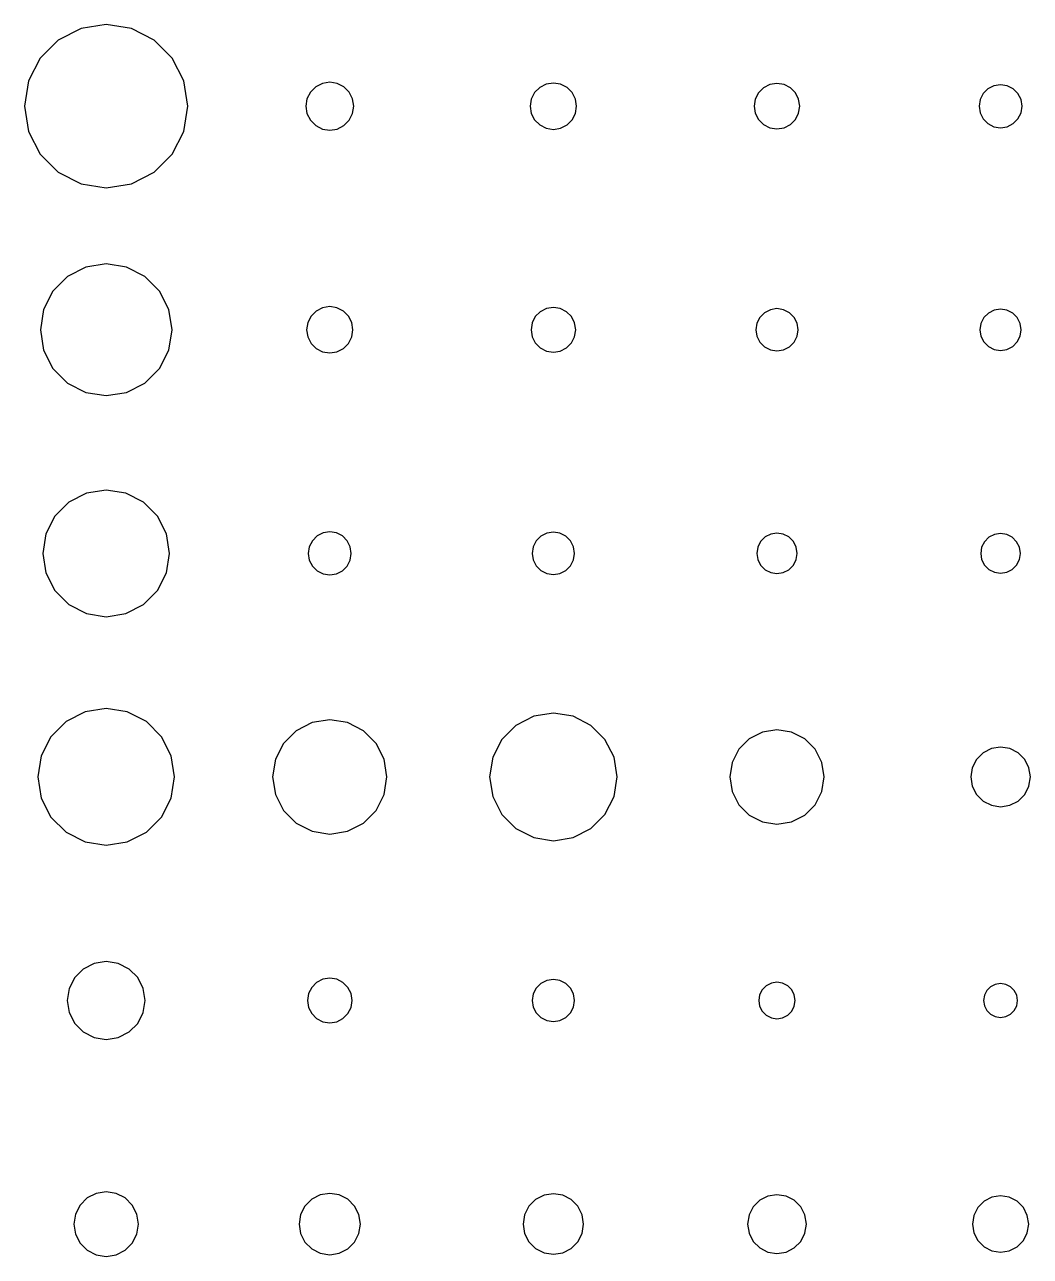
# Model space of a CAD drawing. Header units: metres. Extents: x -318 to 327, y -235 to 244.
# Drawn here: x -245.6 to -164.6, y 144.4 to 243.6 of the extents above; entities that cross this region are included whole.
import ezdxf

# ---------------------------------------------------------------- set-up
doc = ezdxf.new("R2010")
doc.units = ezdxf.units.M

msp = doc.modelspace()

# ---------------------------------------------------------------- linework, layer by layer
for p, q in [((-241.029, 243.245, -415.692), (-242.86, 242.313, -415.692)), ((-239, 243.567, -415.692), (-241.029, 243.245, -415.692)), ((-236.971, 243.245, -415.692), (-239, 243.567, -415.692)), ((-235.14, 242.313, -415.692), (-236.971, 243.245, -415.692)), ((-242.86, 242.313, -415.692), (-244.313, 240.86, -415.692)), ((-233.687, 240.86, -415.692), (-235.14, 242.313, -415.692)), ((-244.313, 240.86, -415.692), (-245.245, 239.029, -415.692)), ((-232.755, 239.029, -415.692), (-233.687, 240.86, -415.692)), ((-245.245, 239.029, -415.692), (-245.567, 237, -415.692)), ((-232.433, 237, -415.692), (-232.755, 239.029, -415.692)), ((-222.564, 238.136, -415.692), (-222.839, 237.597, -415.692)), ((-222.136, 238.564, -415.692), (-222.564, 238.136, -415.692)), ((-221.597, 238.839, -415.692), (-222.136, 238.564, -415.692)), ((-221, 238.933, -415.692), (-221.597, 238.839, -415.692)), ((-220.403, 238.839, -415.692), (-221, 238.933, -415.692)), ((-219.864, 238.564, -415.692), (-220.403, 238.839, -415.692)), ((-219.436, 238.136, -415.692), (-219.864, 238.564, -415.692)), ((-219.161, 237.597, -415.692), (-219.436, 238.136, -415.692)), ((-204.51, 238.097, -415.692), (-204.775, 237.577, -415.692)), ((-204.097, 238.51, -415.692), (-204.51, 238.097, -415.692)), ((-203.577, 238.775, -415.692), (-204.097, 238.51, -415.692)), ((-203, 238.867, -415.692), (-203.577, 238.775, -415.692)), ((-202.423, 238.775, -415.692), (-203, 238.867, -415.692)), ((-201.903, 238.51, -415.692), (-202.423, 238.775, -415.692)), ((-201.49, 238.097, -415.692), (-201.903, 238.51, -415.692)), ((-201.225, 237.577, -415.692), (-201.49, 238.097, -415.692)), ((-186.483, 238.078, -415.692), (-186.744, 237.567, -415.692)), ((-186.078, 238.483, -415.692), (-186.483, 238.078, -415.692)), ((-185.567, 238.744, -415.692), (-186.078, 238.483, -415.692)), ((-185, 238.833, -415.692), (-185.567, 238.744, -415.692)), ((-184.433, 238.744, -415.692), (-185, 238.833, -415.692)), ((-183.922, 238.483, -415.692), (-184.433, 238.744, -415.692)), ((-183.517, 238.078, -415.692), (-183.922, 238.483, -415.692)), ((-183.256, 237.567, -415.692), (-183.517, 238.078, -415.692)), ((-168.402, 238.019, -415.692), (-168.649, 237.536, -415.692)), ((-168.019, 238.402, -415.692), (-168.402, 238.019, -415.692)), ((-167.536, 238.649, -415.692), (-168.019, 238.402, -415.692)), ((-167, 238.733, -415.692), (-167.536, 238.649, -415.692)), ((-166.464, 238.649, -415.692), (-167, 238.733, -415.692)), ((-165.981, 238.402, -415.692), (-166.464, 238.649, -415.692)), ((-165.598, 238.019, -415.692), (-165.981, 238.402, -415.692)), ((-165.351, 237.536, -415.692), (-165.598, 238.019, -415.692)), ((-222.839, 237.597, -415.692), (-222.933, 237, -415.692)), ((-219.067, 237, -415.692), (-219.161, 237.597, -415.692)), ((-204.775, 237.577, -415.692), (-204.867, 237, -415.692)), ((-201.133, 237, -415.692), (-201.225, 237.577, -415.692)), ((-186.744, 237.567, -415.692), (-186.833, 237, -415.692)), ((-183.167, 237, -415.692), (-183.256, 237.567, -415.692)), ((-168.649, 237.536, -415.692), (-168.733, 237, -415.692)), ((-165.267, 237, -415.692), (-165.351, 237.536, -415.692)), ((-245.567, 237, -415.692), (-245.245, 234.971, -415.692)), ((-232.755, 234.971, -415.692), (-232.433, 237, -415.692)), ((-222.933, 237, -415.692), (-222.839, 236.403, -415.692)), ((-222.839, 236.403, -415.692), (-222.564, 235.864, -415.692)), ((-219.436, 235.864, -415.692), (-219.161, 236.403, -415.692)), ((-219.161, 236.403, -415.692), (-219.067, 237, -415.692)), ((-204.867, 237, -415.692), (-204.775, 236.423, -415.692)), ((-204.775, 236.423, -415.692), (-204.51, 235.903, -415.692)), ((-201.49, 235.903, -415.692), (-201.225, 236.423, -415.692)), ((-201.225, 236.423, -415.692), (-201.133, 237, -415.692)), ((-186.833, 237, -415.692), (-186.744, 236.433, -415.692)), ((-186.744, 236.433, -415.692), (-186.483, 235.922, -415.692)), ((-183.517, 235.922, -415.692), (-183.256, 236.433, -415.692)), ((-183.256, 236.433, -415.692), (-183.167, 237, -415.692)), ((-168.733, 237, -415.692), (-168.649, 236.464, -415.692)), ((-168.649, 236.464, -415.692), (-168.402, 235.981, -415.692)), ((-165.598, 235.981, -415.692), (-165.351, 236.464, -415.692)), ((-165.351, 236.464, -415.692), (-165.267, 237, -415.692)), ((-222.564, 235.864, -415.692), (-222.136, 235.436, -415.692)), ((-222.136, 235.436, -415.692), (-221.597, 235.161, -415.692)), ((-221.597, 235.161, -415.692), (-221, 235.067, -415.692)), ((-221, 235.067, -415.692), (-220.403, 235.161, -415.692)), ((-220.403, 235.161, -415.692), (-219.864, 235.436, -415.692)), ((-219.864, 235.436, -415.692), (-219.436, 235.864, -415.692)), ((-204.51, 235.903, -415.692), (-204.097, 235.49, -415.692)), ((-204.097, 235.49, -415.692), (-203.577, 235.225, -415.692)), ((-203.577, 235.225, -415.692), (-203, 235.133, -415.692)), ((-203, 235.133, -415.692), (-202.423, 235.225, -415.692)), ((-202.423, 235.225, -415.692), (-201.903, 235.49, -415.692)), ((-201.903, 235.49, -415.692), (-201.49, 235.903, -415.692)), ((-186.483, 235.922, -415.692), (-186.078, 235.517, -415.692)), ((-186.078, 235.517, -415.692), (-185.567, 235.256, -415.692)), ((-185.567, 235.256, -415.692), (-185, 235.167, -415.692)), ((-185, 235.167, -415.692), (-184.433, 235.256, -415.692)), ((-184.433, 235.256, -415.692), (-183.922, 235.517, -415.692)), ((-183.922, 235.517, -415.692), (-183.517, 235.922, -415.692)), ((-168.402, 235.981, -415.692), (-168.019, 235.598, -415.692)), ((-168.019, 235.598, -415.692), (-167.536, 235.351, -415.692)), ((-167.536, 235.351, -415.692), (-167, 235.267, -415.692)), ((-167, 235.267, -415.692), (-166.464, 235.351, -415.692)), ((-166.464, 235.351, -415.692), (-165.981, 235.598, -415.692)), ((-165.981, 235.598, -415.692), (-165.598, 235.981, -415.692)), ((-245.245, 234.971, -415.692), (-244.313, 233.14, -415.692)), ((-233.687, 233.14, -415.692), (-232.755, 234.971, -415.692)), ((-244.313, 233.14, -415.692), (-242.86, 231.687, -415.692)), ((-235.14, 231.687, -415.692), (-233.687, 233.14, -415.692)), ((-242.86, 231.687, -415.692), (-241.029, 230.755, -415.692)), ((-236.971, 230.755, -415.692), (-235.14, 231.687, -415.692)), ((-241.029, 230.755, -415.692), (-239, 230.433, -415.692)), ((-239, 230.433, -415.692), (-236.971, 230.755, -415.692)), ((-239, 224.3, -415.692), (-240.638, 224.041, -415.692)), ((-237.362, 224.041, -415.692), (-239, 224.3, -415.692)), ((-242.115, 223.288, -415.692), (-243.288, 222.115, -415.692)), ((-240.638, 224.041, -415.692), (-242.115, 223.288, -415.692)), ((-235.885, 223.288, -415.692), (-237.362, 224.041, -415.692)), ((-234.712, 222.115, -415.692), (-235.885, 223.288, -415.692)), ((-243.288, 222.115, -415.692), (-244.041, 220.638, -415.692)), ((-233.959, 220.638, -415.692), (-234.712, 222.115, -415.692)), ((-244.041, 220.638, -415.692), (-244.3, 219, -415.692)), ((-233.7, 219, -415.692), (-233.959, 220.638, -415.692)), ((-222.097, 220.51, -415.692), (-222.51, 220.097, -415.692)), ((-221.577, 220.775, -415.692), (-222.097, 220.51, -415.692)), ((-221, 220.867, -415.692), (-221.577, 220.775, -415.692)), ((-220.423, 220.775, -415.692), (-221, 220.867, -415.692)), ((-219.903, 220.51, -415.692), (-220.423, 220.775, -415.692)), ((-219.49, 220.097, -415.692), (-219.903, 220.51, -415.692)), ((-204.058, 220.456, -415.692), (-204.456, 220.058, -415.692)), ((-203.556, 220.712, -415.692), (-204.058, 220.456, -415.692)), ((-203, 220.8, -415.692), (-203.556, 220.712, -415.692)), ((-202.444, 220.712, -415.692), (-203, 220.8, -415.692)), ((-201.942, 220.456, -415.692), (-202.444, 220.712, -415.692)), ((-201.544, 220.058, -415.692), (-201.942, 220.456, -415.692)), ((-185.999, 220.375, -415.692), (-186.375, 219.999, -415.692)), ((-185.525, 220.617, -415.692), (-185.999, 220.375, -415.692)), ((-185, 220.7, -415.692), (-185.525, 220.617, -415.692)), ((-184.475, 220.617, -415.692), (-185, 220.7, -415.692)), ((-184.001, 220.375, -415.692), (-184.475, 220.617, -415.692)), ((-183.625, 219.999, -415.692), (-184.001, 220.375, -415.692)), ((-167.98, 220.348, -415.692), (-168.348, 219.98, -415.692)), ((-167.515, 220.585, -415.692), (-167.98, 220.348, -415.692)), ((-167, 220.667, -415.692), (-167.515, 220.585, -415.692)), ((-166.485, 220.585, -415.692), (-167, 220.667, -415.692)), ((-166.02, 220.348, -415.692), (-166.485, 220.585, -415.692)), ((-165.652, 219.98, -415.692), (-166.02, 220.348, -415.692)), ((-222.775, 219.577, -415.692), (-222.867, 219, -415.692)), ((-222.51, 220.097, -415.692), (-222.775, 219.577, -415.692)), ((-219.225, 219.577, -415.692), (-219.49, 220.097, -415.692)), ((-219.133, 219, -415.692), (-219.225, 219.577, -415.692)), ((-204.712, 219.556, -415.692), (-204.8, 219, -415.692)), ((-204.456, 220.058, -415.692), (-204.712, 219.556, -415.692)), ((-201.288, 219.556, -415.692), (-201.544, 220.058, -415.692)), ((-201.2, 219, -415.692), (-201.288, 219.556, -415.692)), ((-186.617, 219.525, -415.692), (-186.7, 219, -415.692)), ((-186.375, 219.999, -415.692), (-186.617, 219.525, -415.692)), ((-183.383, 219.525, -415.692), (-183.625, 219.999, -415.692)), ((-183.3, 219, -415.692), (-183.383, 219.525, -415.692)), ((-168.585, 219.515, -415.692), (-168.667, 219, -415.692)), ((-168.348, 219.98, -415.692), (-168.585, 219.515, -415.692)), ((-165.415, 219.515, -415.692), (-165.652, 219.98, -415.692)), ((-165.333, 219, -415.692), (-165.415, 219.515, -415.692)), ((-244.3, 219, -415.692), (-244.041, 217.362, -415.692)), ((-233.959, 217.362, -415.692), (-233.7, 219, -415.692)), ((-222.867, 219, -415.692), (-222.775, 218.423, -415.692)), ((-222.775, 218.423, -415.692), (-222.51, 217.903, -415.692)), ((-219.49, 217.903, -415.692), (-219.225, 218.423, -415.692)), ((-219.225, 218.423, -415.692), (-219.133, 219, -415.692)), ((-204.8, 219, -415.692), (-204.712, 218.444, -415.692)), ((-204.712, 218.444, -415.692), (-204.456, 217.942, -415.692)), ((-201.544, 217.942, -415.692), (-201.288, 218.444, -415.692)), ((-201.288, 218.444, -415.692), (-201.2, 219, -415.692)), ((-186.7, 219, -415.692), (-186.617, 218.475, -415.692)), ((-186.617, 218.475, -415.692), (-186.375, 218.001, -415.692)), ((-183.625, 218.001, -415.692), (-183.383, 218.475, -415.692)), ((-183.383, 218.475, -415.692), (-183.3, 219, -415.692)), ((-168.667, 219, -415.692), (-168.585, 218.485, -415.692)), ((-168.585, 218.485, -415.692), (-168.348, 218.02, -415.692)), ((-165.652, 218.02, -415.692), (-165.415, 218.485, -415.692)), ((-165.415, 218.485, -415.692), (-165.333, 219, -415.692)), ((-244.041, 217.362, -415.692), (-243.288, 215.885, -415.692)), ((-234.712, 215.885, -415.692), (-233.959, 217.362, -415.692)), ((-222.51, 217.903, -415.692), (-222.097, 217.49, -415.692)), ((-222.097, 217.49, -415.692), (-221.577, 217.225, -415.692)), ((-221.577, 217.225, -415.692), (-221, 217.133, -415.692)), ((-221, 217.133, -415.692), (-220.423, 217.225, -415.692)), ((-220.423, 217.225, -415.692), (-219.903, 217.49, -415.692)), ((-219.903, 217.49, -415.692), (-219.49, 217.903, -415.692)), ((-204.456, 217.942, -415.692), (-204.058, 217.544, -415.692)), ((-204.058, 217.544, -415.692), (-203.556, 217.288, -415.692)), ((-203.556, 217.288, -415.692), (-203, 217.2, -415.692)), ((-203, 217.2, -415.692), (-202.444, 217.288, -415.692)), ((-202.444, 217.288, -415.692), (-201.942, 217.544, -415.692)), ((-201.942, 217.544, -415.692), (-201.544, 217.942, -415.692)), ((-186.375, 218.001, -415.692), (-185.999, 217.625, -415.692)), ((-185.999, 217.625, -415.692), (-185.525, 217.383, -415.692)), ((-185.525, 217.383, -415.692), (-185, 217.3, -415.692)), ((-185, 217.3, -415.692), (-184.475, 217.383, -415.692)), ((-184.475, 217.383, -415.692), (-184.001, 217.625, -415.692)), ((-184.001, 217.625, -415.692), (-183.625, 218.001, -415.692)), ((-168.348, 218.02, -415.692), (-167.98, 217.652, -415.692)), ((-167.98, 217.652, -415.692), (-167.515, 217.415, -415.692)), ((-167.515, 217.415, -415.692), (-167, 217.333, -415.692)), ((-167, 217.333, -415.692), (-166.485, 217.415, -415.692)), ((-166.485, 217.415, -415.692), (-166.02, 217.652, -415.692)), ((-166.02, 217.652, -415.692), (-165.652, 218.02, -415.692)), ((-243.288, 215.885, -415.692), (-242.115, 214.712, -415.692)), ((-235.885, 214.712, -415.692), (-234.712, 215.885, -415.692)), ((-242.115, 214.712, -415.692), (-240.638, 213.959, -415.692)), ((-237.362, 213.959, -415.692), (-235.885, 214.712, -415.692)), ((-240.638, 213.959, -415.692), (-239, 213.7, -415.692)), ((-239, 213.7, -415.692), (-237.362, 213.959, -415.692)), ((-240.576, 205.85, -415.692), (-241.998, 205.126, -415.692)), ((-239, 206.1, -415.692), (-240.576, 205.85, -415.692)), ((-237.424, 205.85, -415.692), (-239, 206.1, -415.692)), ((-236.002, 205.126, -415.692), (-237.424, 205.85, -415.692)), ((-241.998, 205.126, -415.692), (-243.126, 203.998, -415.692)), ((-234.874, 203.998, -415.692), (-236.002, 205.126, -415.692)), ((-243.126, 203.998, -415.692), (-243.85, 202.576, -415.692)), ((-234.15, 202.576, -415.692), (-234.874, 203.998, -415.692)), ((-243.85, 202.576, -415.692), (-244.1, 201, -415.692)), ((-233.9, 201, -415.692), (-234.15, 202.576, -415.692)), ((-222.019, 202.402, -415.692), (-222.402, 202.019, -415.692)), ((-221.536, 202.649, -415.692), (-222.019, 202.402, -415.692)), ((-221, 202.733, -415.692), (-221.536, 202.649, -415.692)), ((-220.464, 202.649, -415.692), (-221, 202.733, -415.692)), ((-219.981, 202.402, -415.692), (-220.464, 202.649, -415.692)), ((-219.598, 202.019, -415.692), (-219.981, 202.402, -415.692)), ((-203.999, 202.375, -415.692), (-204.375, 201.999, -415.692)), ((-203.525, 202.617, -415.692), (-203.999, 202.375, -415.692)), ((-203, 202.7, -415.692), (-203.525, 202.617, -415.692)), ((-202.475, 202.617, -415.692), (-203, 202.7, -415.692)), ((-202.001, 202.375, -415.692), (-202.475, 202.617, -415.692)), ((-201.625, 201.999, -415.692), (-202.001, 202.375, -415.692)), ((-185.96, 202.321, -415.692), (-186.321, 201.96, -415.692)), ((-185.505, 202.553, -415.692), (-185.96, 202.321, -415.692)), ((-185, 202.633, -415.692), (-185.505, 202.553, -415.692)), ((-184.495, 202.553, -415.692), (-185, 202.633, -415.692)), ((-184.04, 202.321, -415.692), (-184.495, 202.553, -415.692)), ((-183.679, 201.96, -415.692), (-184.04, 202.321, -415.692)), ((-167.494, 202.522, -415.692), (-167.94, 202.294, -415.692)), ((-167, 202.6, -415.692), (-167.494, 202.522, -415.692)), ((-166.506, 202.522, -415.692), (-167, 202.6, -415.692)), ((-166.06, 202.294, -415.692), (-166.506, 202.522, -415.692)), ((-222.649, 201.536, -415.692), (-222.733, 201, -415.692)), ((-222.402, 202.019, -415.692), (-222.649, 201.536, -415.692)), ((-219.351, 201.536, -415.692), (-219.598, 202.019, -415.692)), ((-219.267, 201, -415.692), (-219.351, 201.536, -415.692)), ((-204.617, 201.525, -415.692), (-204.7, 201, -415.692)), ((-204.375, 201.999, -415.692), (-204.617, 201.525, -415.692)), ((-201.383, 201.525, -415.692), (-201.625, 201.999, -415.692)), ((-201.3, 201, -415.692), (-201.383, 201.525, -415.692)), ((-186.553, 201.505, -415.692), (-186.633, 201, -415.692)), ((-186.321, 201.96, -415.692), (-186.553, 201.505, -415.692)), ((-183.447, 201.505, -415.692), (-183.679, 201.96, -415.692)), ((-183.367, 201, -415.692), (-183.447, 201.505, -415.692)), ((-168.522, 201.494, -415.692), (-168.6, 201, -415.692)), ((-168.294, 201.94, -415.692), (-168.522, 201.494, -415.692)), ((-167.94, 202.294, -415.692), (-168.294, 201.94, -415.692)), ((-165.706, 201.94, -415.692), (-166.06, 202.294, -415.692)), ((-165.478, 201.494, -415.692), (-165.706, 201.94, -415.692)), ((-165.4, 201, -415.692), (-165.478, 201.494, -415.692)), ((-244.1, 201, -415.692), (-243.85, 199.424, -415.692)), ((-234.15, 199.424, -415.692), (-233.9, 201, -415.692)), ((-222.733, 201, -415.692), (-222.649, 200.464, -415.692)), ((-222.649, 200.464, -415.692), (-222.402, 199.981, -415.692)), ((-219.598, 199.981, -415.692), (-219.351, 200.464, -415.692)), ((-219.351, 200.464, -415.692), (-219.267, 201, -415.692)), ((-204.7, 201, -415.692), (-204.617, 200.475, -415.692)), ((-204.617, 200.475, -415.692), (-204.375, 200.001, -415.692)), ((-201.625, 200.001, -415.692), (-201.383, 200.475, -415.692)), ((-201.383, 200.475, -415.692), (-201.3, 201, -415.692)), ((-186.633, 201, -415.692), (-186.553, 200.495, -415.692)), ((-186.553, 200.495, -415.692), (-186.321, 200.04, -415.692)), ((-183.679, 200.04, -415.692), (-183.447, 200.495, -415.692)), ((-183.447, 200.495, -415.692), (-183.367, 201, -415.692)), ((-168.6, 201, -415.692), (-168.522, 200.506, -415.692)), ((-168.522, 200.506, -415.692), (-168.294, 200.06, -415.692)), ((-165.706, 200.06, -415.692), (-165.478, 200.506, -415.692)), ((-165.478, 200.506, -415.692), (-165.4, 201, -415.692)), ((-243.85, 199.424, -415.692), (-243.126, 198.002, -415.692)), ((-234.874, 198.002, -415.692), (-234.15, 199.424, -415.692)), ((-222.402, 199.981, -415.692), (-222.019, 199.598, -415.692)), ((-222.019, 199.598, -415.692), (-221.536, 199.351, -415.692)), ((-221.536, 199.351, -415.692), (-221, 199.267, -415.692)), ((-221, 199.267, -415.692), (-220.464, 199.351, -415.692)), ((-220.464, 199.351, -415.692), (-219.981, 199.598, -415.692)), ((-219.981, 199.598, -415.692), (-219.598, 199.981, -415.692)), ((-204.375, 200.001, -415.692), (-203.999, 199.625, -415.692)), ((-203.999, 199.625, -415.692), (-203.525, 199.383, -415.692)), ((-203.525, 199.383, -415.692), (-203, 199.3, -415.692)), ((-203, 199.3, -415.692), (-202.475, 199.383, -415.692)), ((-202.475, 199.383, -415.692), (-202.001, 199.625, -415.692)), ((-202.001, 199.625, -415.692), (-201.625, 200.001, -415.692)), ((-186.321, 200.04, -415.692), (-185.96, 199.679, -415.692)), ((-185.96, 199.679, -415.692), (-185.505, 199.447, -415.692)), ((-185.505, 199.447, -415.692), (-185, 199.367, -415.692)), ((-185, 199.367, -415.692), (-184.495, 199.447, -415.692)), ((-184.495, 199.447, -415.692), (-184.04, 199.679, -415.692)), ((-184.04, 199.679, -415.692), (-183.679, 200.04, -415.692)), ((-168.294, 200.06, -415.692), (-167.94, 199.706, -415.692)), ((-167.94, 199.706, -415.692), (-167.494, 199.478, -415.692)), ((-167.494, 199.478, -415.692), (-167, 199.4, -415.692)), ((-167, 199.4, -415.692), (-166.506, 199.478, -415.692)), ((-166.506, 199.478, -415.692), (-166.06, 199.706, -415.692)), ((-166.06, 199.706, -415.692), (-165.706, 200.06, -415.692)), ((-243.126, 198.002, -415.692), (-241.998, 196.874, -415.692)), ((-236.002, 196.874, -415.692), (-234.874, 198.002, -415.692)), ((-241.998, 196.874, -415.692), (-240.576, 196.15, -415.692)), ((-237.424, 196.15, -415.692), (-236.002, 196.874, -415.692)), ((-240.576, 196.15, -415.692), (-239, 195.9, -415.692)), ((-239, 195.9, -415.692), (-237.424, 196.15, -415.692)), ((-239, 188.5, -415.692), (-240.7, 188.231, -415.692)), ((-237.3, 188.231, -415.692), (-239, 188.5, -415.692)), ((-242.233, 187.45, -415.692), (-243.45, 186.233, -415.692)), ((-240.7, 188.231, -415.692), (-242.233, 187.45, -415.692)), ((-235.767, 187.45, -415.692), (-237.3, 188.231, -415.692)), ((-234.55, 186.233, -415.692), (-235.767, 187.45, -415.692)), ((-221, 187.6, -415.692), (-222.421, 187.375, -415.692)), ((-219.579, 187.375, -415.692), (-221, 187.6, -415.692)), ((-204.586, 187.882, -415.692), (-206.017, 187.153, -415.692)), ((-203, 188.133, -415.692), (-204.586, 187.882, -415.692)), ((-201.414, 187.882, -415.692), (-203, 188.133, -415.692)), ((-199.983, 187.153, -415.692), (-201.414, 187.882, -415.692)), ((-223.704, 186.721, -415.692), (-224.721, 185.704, -415.692)), ((-222.421, 187.375, -415.692), (-223.704, 186.721, -415.692)), ((-218.296, 186.721, -415.692), (-219.579, 187.375, -415.692)), ((-217.279, 185.704, -415.692), (-218.296, 186.721, -415.692)), ((-206.017, 187.153, -415.692), (-207.153, 186.017, -415.692)), ((-198.847, 186.017, -415.692), (-199.983, 187.153, -415.692)), ((-186.174, 186.614, -415.692), (-187.234, 186.074, -415.692)), ((-185, 186.8, -415.692), (-186.174, 186.614, -415.692)), ((-183.826, 186.614, -415.692), (-185, 186.8, -415.692)), ((-182.766, 186.074, -415.692), (-183.826, 186.614, -415.692)), ((-243.45, 186.233, -415.692), (-244.231, 184.7, -415.692)), ((-233.769, 184.7, -415.692), (-234.55, 186.233, -415.692)), ((-224.721, 185.704, -415.692), (-225.375, 184.421, -415.692)), ((-216.625, 184.421, -415.692), (-217.279, 185.704, -415.692)), ((-207.153, 186.017, -415.692), (-207.882, 184.586, -415.692)), ((-198.118, 184.586, -415.692), (-198.847, 186.017, -415.692)), ((-187.234, 186.074, -415.692), (-188.074, 185.234, -415.692)), ((-181.926, 185.234, -415.692), (-182.766, 186.074, -415.692)), ((-244.231, 184.7, -415.692), (-244.5, 183, -415.692)), ((-233.5, 183, -415.692), (-233.769, 184.7, -415.692)), ((-207.882, 184.586, -415.692), (-208.133, 183, -415.692)), ((-197.867, 183, -415.692), (-198.118, 184.586, -415.692)), ((-188.074, 185.234, -415.692), (-188.614, 184.174, -415.692)), ((-181.386, 184.174, -415.692), (-181.926, 185.234, -415.692)), ((-168.411, 184.942, -415.692), (-168.942, 184.411, -415.692)), ((-167.742, 185.283, -415.692), (-168.411, 184.942, -415.692)), ((-167, 185.4, -415.692), (-167.742, 185.283, -415.692)), ((-166.258, 185.283, -415.692), (-167, 185.4, -415.692)), ((-165.589, 184.942, -415.692), (-166.258, 185.283, -415.692)), ((-165.058, 184.411, -415.692), (-165.589, 184.942, -415.692)), ((-225.375, 184.421, -415.692), (-225.6, 183, -415.692)), ((-216.4, 183, -415.692), (-216.625, 184.421, -415.692)), ((-188.614, 184.174, -415.692), (-188.8, 183, -415.692)), ((-181.2, 183, -415.692), (-181.386, 184.174, -415.692)), ((-169.283, 183.742, -415.692), (-169.4, 183, -415.692)), ((-168.942, 184.411, -415.692), (-169.283, 183.742, -415.692)), ((-164.717, 183.742, -415.692), (-165.058, 184.411, -415.692)), ((-164.6, 183, -415.692), (-164.717, 183.742, -415.692)), ((-244.5, 183, -415.692), (-244.231, 181.3, -415.692)), ((-233.769, 181.3, -415.692), (-233.5, 183, -415.692)), ((-225.6, 183, -415.692), (-225.375, 181.579, -415.692)), ((-216.625, 181.579, -415.692), (-216.4, 183, -415.692)), ((-208.133, 183, -415.692), (-207.882, 181.414, -415.692)), ((-198.118, 181.414, -415.692), (-197.867, 183, -415.692)), ((-188.8, 183, -415.692), (-188.614, 181.826, -415.692)), ((-181.386, 181.826, -415.692), (-181.2, 183, -415.692)), ((-169.4, 183, -415.692), (-169.283, 182.258, -415.692)), ((-164.717, 182.258, -415.692), (-164.6, 183, -415.692)), ((-225.375, 181.579, -415.692), (-224.721, 180.296, -415.692)), ((-217.279, 180.296, -415.692), (-216.625, 181.579, -415.692)), ((-188.614, 181.826, -415.692), (-188.074, 180.766, -415.692)), ((-181.926, 180.766, -415.692), (-181.386, 181.826, -415.692)), ((-169.283, 182.258, -415.692), (-168.942, 181.589, -415.692)), ((-168.942, 181.589, -415.692), (-168.411, 181.058, -415.692)), ((-165.589, 181.058, -415.692), (-165.058, 181.589, -415.692)), ((-165.058, 181.589, -415.692), (-164.717, 182.258, -415.692)), ((-244.231, 181.3, -415.692), (-243.45, 179.767, -415.692)), ((-234.55, 179.767, -415.692), (-233.769, 181.3, -415.692)), ((-207.882, 181.414, -415.692), (-207.153, 179.983, -415.692)), ((-198.847, 179.983, -415.692), (-198.118, 181.414, -415.692)), ((-188.074, 180.766, -415.692), (-187.234, 179.926, -415.692)), ((-182.766, 179.926, -415.692), (-181.926, 180.766, -415.692)), ((-168.411, 181.058, -415.692), (-167.742, 180.717, -415.692)), ((-167.742, 180.717, -415.692), (-167, 180.6, -415.692)), ((-167, 180.6, -415.692), (-166.258, 180.717, -415.692)), ((-166.258, 180.717, -415.692), (-165.589, 181.058, -415.692)), ((-243.45, 179.767, -415.692), (-242.233, 178.55, -415.692)), ((-235.767, 178.55, -415.692), (-234.55, 179.767, -415.692)), ((-224.721, 180.296, -415.692), (-223.704, 179.279, -415.692)), ((-218.296, 179.279, -415.692), (-217.279, 180.296, -415.692)), ((-207.153, 179.983, -415.692), (-206.017, 178.847, -415.692)), ((-199.983, 178.847, -415.692), (-198.847, 179.983, -415.692)), ((-187.234, 179.926, -415.692), (-186.174, 179.386, -415.692)), ((-183.826, 179.386, -415.692), (-182.766, 179.926, -415.692)), ((-242.233, 178.55, -415.692), (-240.7, 177.769, -415.692)), ((-237.3, 177.769, -415.692), (-235.767, 178.55, -415.692)), ((-223.704, 179.279, -415.692), (-222.421, 178.625, -415.692)), ((-222.421, 178.625, -415.692), (-221, 178.4, -415.692)), ((-221, 178.4, -415.692), (-219.579, 178.625, -415.692)), ((-219.579, 178.625, -415.692), (-218.296, 179.279, -415.692)), ((-206.017, 178.847, -415.692), (-204.586, 178.118, -415.692)), ((-201.414, 178.118, -415.692), (-199.983, 178.847, -415.692)), ((-186.174, 179.386, -415.692), (-185, 179.2, -415.692)), ((-185, 179.2, -415.692), (-183.826, 179.386, -415.692)), ((-240.7, 177.769, -415.692), (-239, 177.5, -415.692)), ((-239, 177.5, -415.692), (-237.3, 177.769, -415.692)), ((-204.586, 178.118, -415.692), (-203, 177.867, -415.692)), ((-203, 177.867, -415.692), (-201.414, 178.118, -415.692)), ((-239.968, 167.98, -415.692), (-240.842, 167.535, -415.692)), ((-239, 168.133, -415.692), (-239.968, 167.98, -415.692)), ((-238.032, 167.98, -415.692), (-239, 168.133, -415.692)), ((-237.158, 167.535, -415.692), (-238.032, 167.98, -415.692)), ((-241.535, 166.842, -415.692), (-241.98, 165.968, -415.692)), ((-240.842, 167.535, -415.692), (-241.535, 166.842, -415.692)), ((-236.465, 166.842, -415.692), (-237.158, 167.535, -415.692)), ((-236.02, 165.968, -415.692), (-236.465, 166.842, -415.692)), ((-221.556, 166.712, -415.692), (-222.058, 166.456, -415.692)), ((-221, 166.8, -415.692), (-221.556, 166.712, -415.692)), ((-220.444, 166.712, -415.692), (-221, 166.8, -415.692)), ((-219.942, 166.456, -415.692), (-220.444, 166.712, -415.692)), ((-203.525, 166.617, -415.692), (-203.999, 166.375, -415.692)), ((-203, 166.7, -415.692), (-203.525, 166.617, -415.692)), ((-202.475, 166.617, -415.692), (-203, 166.7, -415.692)), ((-202.001, 166.375, -415.692), (-202.475, 166.617, -415.692)), ((-241.98, 165.968, -415.692), (-242.133, 165, -415.692)), ((-235.867, 165, -415.692), (-236.02, 165.968, -415.692)), ((-222.456, 166.058, -415.692), (-222.712, 165.556, -415.692)), ((-222.058, 166.456, -415.692), (-222.456, 166.058, -415.692)), ((-219.544, 166.058, -415.692), (-219.942, 166.456, -415.692)), ((-219.288, 165.556, -415.692), (-219.544, 166.058, -415.692)), ((-204.375, 165.999, -415.692), (-204.617, 165.525, -415.692)), ((-203.999, 166.375, -415.692), (-204.375, 165.999, -415.692)), ((-201.625, 165.999, -415.692), (-202.001, 166.375, -415.692)), ((-201.383, 165.525, -415.692), (-201.625, 165.999, -415.692)), ((-186.187, 165.862, -415.692), (-186.395, 165.453, -415.692)), ((-185.862, 166.187, -415.692), (-186.187, 165.862, -415.692)), ((-185.453, 166.395, -415.692), (-185.862, 166.187, -415.692)), ((-185, 166.467, -415.692), (-185.453, 166.395, -415.692)), ((-184.547, 166.395, -415.692), (-185, 166.467, -415.692)), ((-184.138, 166.187, -415.692), (-184.547, 166.395, -415.692)), ((-183.813, 165.862, -415.692), (-184.138, 166.187, -415.692)), ((-183.605, 165.453, -415.692), (-183.813, 165.862, -415.692)), ((-168.106, 165.803, -415.692), (-168.3, 165.422, -415.692)), ((-167.803, 166.106, -415.692), (-168.106, 165.803, -415.692)), ((-167.422, 166.3, -415.692), (-167.803, 166.106, -415.692)), ((-167, 166.367, -415.692), (-167.422, 166.3, -415.692)), ((-166.578, 166.3, -415.692), (-167, 166.367, -415.692)), ((-166.197, 166.106, -415.692), (-166.578, 166.3, -415.692)), ((-165.894, 165.803, -415.692), (-166.197, 166.106, -415.692)), ((-165.7, 165.422, -415.692), (-165.894, 165.803, -415.692)), ((-242.133, 165, -415.692), (-241.98, 164.032, -415.692)), ((-236.02, 164.032, -415.692), (-235.867, 165, -415.692)), ((-222.712, 165.556, -415.692), (-222.8, 165, -415.692)), ((-222.8, 165, -415.692), (-222.712, 164.444, -415.692)), ((-219.2, 165, -415.692), (-219.288, 165.556, -415.692)), ((-219.288, 164.444, -415.692), (-219.2, 165, -415.692)), ((-204.617, 165.525, -415.692), (-204.7, 165, -415.692)), ((-204.7, 165, -415.692), (-204.617, 164.475, -415.692)), ((-201.3, 165, -415.692), (-201.383, 165.525, -415.692)), ((-201.383, 164.475, -415.692), (-201.3, 165, -415.692)), ((-186.395, 165.453, -415.692), (-186.467, 165, -415.692)), ((-186.467, 165, -415.692), (-186.395, 164.547, -415.692)), ((-183.533, 165, -415.692), (-183.605, 165.453, -415.692)), ((-183.605, 164.547, -415.692), (-183.533, 165, -415.692)), ((-168.3, 165.422, -415.692), (-168.367, 165, -415.692)), ((-168.367, 165, -415.692), (-168.3, 164.578, -415.692)), ((-165.633, 165, -415.692), (-165.7, 165.422, -415.692)), ((-165.7, 164.578, -415.692), (-165.633, 165, -415.692)), ((-241.98, 164.032, -415.692), (-241.535, 163.158, -415.692)), ((-236.465, 163.158, -415.692), (-236.02, 164.032, -415.692)), ((-222.712, 164.444, -415.692), (-222.456, 163.942, -415.692)), ((-222.456, 163.942, -415.692), (-222.058, 163.544, -415.692)), ((-219.942, 163.544, -415.692), (-219.544, 163.942, -415.692)), ((-219.544, 163.942, -415.692), (-219.288, 164.444, -415.692)), ((-204.617, 164.475, -415.692), (-204.375, 164.001, -415.692)), ((-204.375, 164.001, -415.692), (-203.999, 163.625, -415.692)), ((-202.001, 163.625, -415.692), (-201.625, 164.001, -415.692)), ((-201.625, 164.001, -415.692), (-201.383, 164.475, -415.692)), ((-186.395, 164.547, -415.692), (-186.187, 164.138, -415.692)), ((-186.187, 164.138, -415.692), (-185.862, 163.813, -415.692)), ((-185.862, 163.813, -415.692), (-185.453, 163.605, -415.692)), ((-184.547, 163.605, -415.692), (-184.138, 163.813, -415.692)), ((-184.138, 163.813, -415.692), (-183.813, 164.138, -415.692)), ((-183.813, 164.138, -415.692), (-183.605, 164.547, -415.692)), ((-168.3, 164.578, -415.692), (-168.106, 164.197, -415.692)), ((-168.106, 164.197, -415.692), (-167.803, 163.894, -415.692)), ((-167.803, 163.894, -415.692), (-167.422, 163.7, -415.692)), ((-167.422, 163.7, -415.692), (-167, 163.633, -415.692)), ((-167, 163.633, -415.692), (-166.578, 163.7, -415.692)), ((-166.578, 163.7, -415.692), (-166.197, 163.894, -415.692)), ((-166.197, 163.894, -415.692), (-165.894, 164.197, -415.692)), ((-165.894, 164.197, -415.692), (-165.7, 164.578, -415.692)), ((-241.535, 163.158, -415.692), (-240.842, 162.465, -415.692)), ((-237.158, 162.465, -415.692), (-236.465, 163.158, -415.692)), ((-222.058, 163.544, -415.692), (-221.556, 163.288, -415.692)), ((-221.556, 163.288, -415.692), (-221, 163.2, -415.692)), ((-221, 163.2, -415.692), (-220.444, 163.288, -415.692)), ((-220.444, 163.288, -415.692), (-219.942, 163.544, -415.692)), ((-203.999, 163.625, -415.692), (-203.525, 163.383, -415.692)), ((-203.525, 163.383, -415.692), (-203, 163.3, -415.692)), ((-203, 163.3, -415.692), (-202.475, 163.383, -415.692)), ((-202.475, 163.383, -415.692), (-202.001, 163.625, -415.692)), ((-185.453, 163.605, -415.692), (-185, 163.533, -415.692)), ((-185, 163.533, -415.692), (-184.547, 163.605, -415.692)), ((-240.842, 162.465, -415.692), (-239.968, 162.02, -415.692)), ((-239.968, 162.02, -415.692), (-239, 161.867, -415.692)), ((-239, 161.867, -415.692), (-238.032, 162.02, -415.692)), ((-238.032, 162.02, -415.692), (-237.158, 162.465, -415.692)), ((-240.528, 149.103, -415.692), (-241.103, 148.528, -415.692)), ((-239.803, 149.473, -415.692), (-240.528, 149.103, -415.692)), ((-239, 149.6, -415.692), (-239.803, 149.473, -415.692)), ((-238.197, 149.473, -415.692), (-239, 149.6, -415.692)), ((-237.472, 149.103, -415.692), (-238.197, 149.473, -415.692)), ((-236.897, 148.528, -415.692), (-237.472, 149.103, -415.692)), ((-222.45, 148.996, -415.692), (-222.996, 148.45, -415.692)), ((-221.762, 149.346, -415.692), (-222.45, 148.996, -415.692)), ((-221, 149.467, -415.692), (-221.762, 149.346, -415.692)), ((-220.238, 149.346, -415.692), (-221, 149.467, -415.692)), ((-219.55, 148.996, -415.692), (-220.238, 149.346, -415.692)), ((-219.004, 148.45, -415.692), (-219.55, 148.996, -415.692)), ((-204.43, 148.969, -415.692), (-204.969, 148.43, -415.692)), ((-203.752, 149.314, -415.692), (-204.43, 148.969, -415.692)), ((-203, 149.433, -415.692), (-203.752, 149.314, -415.692)), ((-202.248, 149.314, -415.692), (-203, 149.433, -415.692)), ((-201.57, 148.969, -415.692), (-202.248, 149.314, -415.692)), ((-201.031, 148.43, -415.692), (-201.57, 148.969, -415.692)), ((-186.391, 148.915, -415.692), (-186.915, 148.391, -415.692)), ((-185.731, 149.251, -415.692), (-186.391, 148.915, -415.692)), ((-185, 149.367, -415.692), (-185.731, 149.251, -415.692)), ((-184.269, 149.251, -415.692), (-185, 149.367, -415.692)), ((-183.609, 148.915, -415.692), (-184.269, 149.251, -415.692)), ((-183.085, 148.391, -415.692), (-183.609, 148.915, -415.692)), ((-168.332, 148.834, -415.692), (-168.834, 148.332, -415.692)), ((-167.7, 149.156, -415.692), (-168.332, 148.834, -415.692)), ((-167, 149.267, -415.692), (-167.7, 149.156, -415.692)), ((-166.3, 149.156, -415.692), (-167, 149.267, -415.692)), ((-165.668, 148.834, -415.692), (-166.3, 149.156, -415.692)), ((-165.166, 148.332, -415.692), (-165.668, 148.834, -415.692)), ((-241.473, 147.803, -415.692), (-241.6, 147, -415.692)), ((-241.103, 148.528, -415.692), (-241.473, 147.803, -415.692)), ((-236.527, 147.803, -415.692), (-236.897, 148.528, -415.692)), ((-236.4, 147, -415.692), (-236.527, 147.803, -415.692)), ((-223.346, 147.762, -415.692), (-223.467, 147, -415.692)), ((-222.996, 148.45, -415.692), (-223.346, 147.762, -415.692)), ((-218.654, 147.762, -415.692), (-219.004, 148.45, -415.692)), ((-218.533, 147, -415.692), (-218.654, 147.762, -415.692)), ((-204.969, 148.43, -415.692), (-205.314, 147.752, -415.692)), ((-200.686, 147.752, -415.692), (-201.031, 148.43, -415.692)), ((-186.915, 148.391, -415.692), (-187.251, 147.731, -415.692)), ((-182.749, 147.731, -415.692), (-183.085, 148.391, -415.692)), ((-168.834, 148.332, -415.692), (-169.156, 147.7, -415.692)), ((-164.844, 147.7, -415.692), (-165.166, 148.332, -415.692)), ((-241.6, 147, -415.692), (-241.473, 146.197, -415.692)), ((-236.527, 146.197, -415.692), (-236.4, 147, -415.692)), ((-223.467, 147, -415.692), (-223.346, 146.238, -415.692)), ((-218.654, 146.238, -415.692), (-218.533, 147, -415.692)), ((-205.314, 147.752, -415.692), (-205.433, 147, -415.692)), ((-205.433, 147, -415.692), (-205.314, 146.248, -415.692)), ((-200.567, 147, -415.692), (-200.686, 147.752, -415.692)), ((-200.686, 146.248, -415.692), (-200.567, 147, -415.692)), ((-187.251, 147.731, -415.692), (-187.367, 147, -415.692)), ((-187.367, 147, -415.692), (-187.251, 146.269, -415.692)), ((-182.633, 147, -415.692), (-182.749, 147.731, -415.692)), ((-182.749, 146.269, -415.692), (-182.633, 147, -415.692)), ((-169.156, 147.7, -415.692), (-169.267, 147, -415.692)), ((-169.267, 147, -415.692), (-169.156, 146.3, -415.692)), ((-164.733, 147, -415.692), (-164.844, 147.7, -415.692)), ((-164.844, 146.3, -415.692), (-164.733, 147, -415.692)), ((-241.473, 146.197, -415.692), (-241.103, 145.472, -415.692)), ((-236.897, 145.472, -415.692), (-236.527, 146.197, -415.692)), ((-223.346, 146.238, -415.692), (-222.996, 145.55, -415.692)), ((-219.004, 145.55, -415.692), (-218.654, 146.238, -415.692)), ((-205.314, 146.248, -415.692), (-204.969, 145.57, -415.692)), ((-201.031, 145.57, -415.692), (-200.686, 146.248, -415.692)), ((-187.251, 146.269, -415.692), (-186.915, 145.609, -415.692)), ((-183.085, 145.609, -415.692), (-182.749, 146.269, -415.692)), ((-169.156, 146.3, -415.692), (-168.834, 145.668, -415.692)), ((-165.166, 145.668, -415.692), (-164.844, 146.3, -415.692)), ((-241.103, 145.472, -415.692), (-240.528, 144.897, -415.692)), ((-240.528, 144.897, -415.692), (-239.803, 144.527, -415.692)), ((-238.197, 144.527, -415.692), (-237.472, 144.897, -415.692)), ((-237.472, 144.897, -415.692), (-236.897, 145.472, -415.692)), ((-222.996, 145.55, -415.692), (-222.45, 145.004, -415.692)), ((-222.45, 145.004, -415.692), (-221.762, 144.654, -415.692)), ((-220.238, 144.654, -415.692), (-219.55, 145.004, -415.692)), ((-219.55, 145.004, -415.692), (-219.004, 145.55, -415.692)), ((-204.969, 145.57, -415.692), (-204.43, 145.031, -415.692)), ((-204.43, 145.031, -415.692), (-203.752, 144.686, -415.692)), ((-202.248, 144.686, -415.692), (-201.57, 145.031, -415.692)), ((-201.57, 145.031, -415.692), (-201.031, 145.57, -415.692)), ((-186.915, 145.609, -415.692), (-186.391, 145.085, -415.692)), ((-186.391, 145.085, -415.692), (-185.731, 144.749, -415.692)), ((-184.269, 144.749, -415.692), (-183.609, 145.085, -415.692)), ((-183.609, 145.085, -415.692), (-183.085, 145.609, -415.692)), ((-168.834, 145.668, -415.692), (-168.332, 145.166, -415.692)), ((-168.332, 145.166, -415.692), (-167.7, 144.844, -415.692)), ((-167.7, 144.844, -415.692), (-167, 144.733, -415.692)), ((-167, 144.733, -415.692), (-166.3, 144.844, -415.692)), ((-166.3, 144.844, -415.692), (-165.668, 145.166, -415.692)), ((-165.668, 145.166, -415.692), (-165.166, 145.668, -415.692)), ((-239.803, 144.527, -415.692), (-239, 144.4, -415.692)), ((-239, 144.4, -415.692), (-238.197, 144.527, -415.692)), ((-221.762, 144.654, -415.692), (-221, 144.533, -415.692)), ((-221, 144.533, -415.692), (-220.238, 144.654, -415.692)), ((-203.752, 144.686, -415.692), (-203, 144.567, -415.692)), ((-203, 144.567, -415.692), (-202.248, 144.686, -415.692)), ((-185.731, 144.749, -415.692), (-185, 144.633, -415.692)), ((-185, 144.633, -415.692), (-184.269, 144.749, -415.692))]:
    msp.add_line(p, q)

doc.saveas('drawing.dxf')
